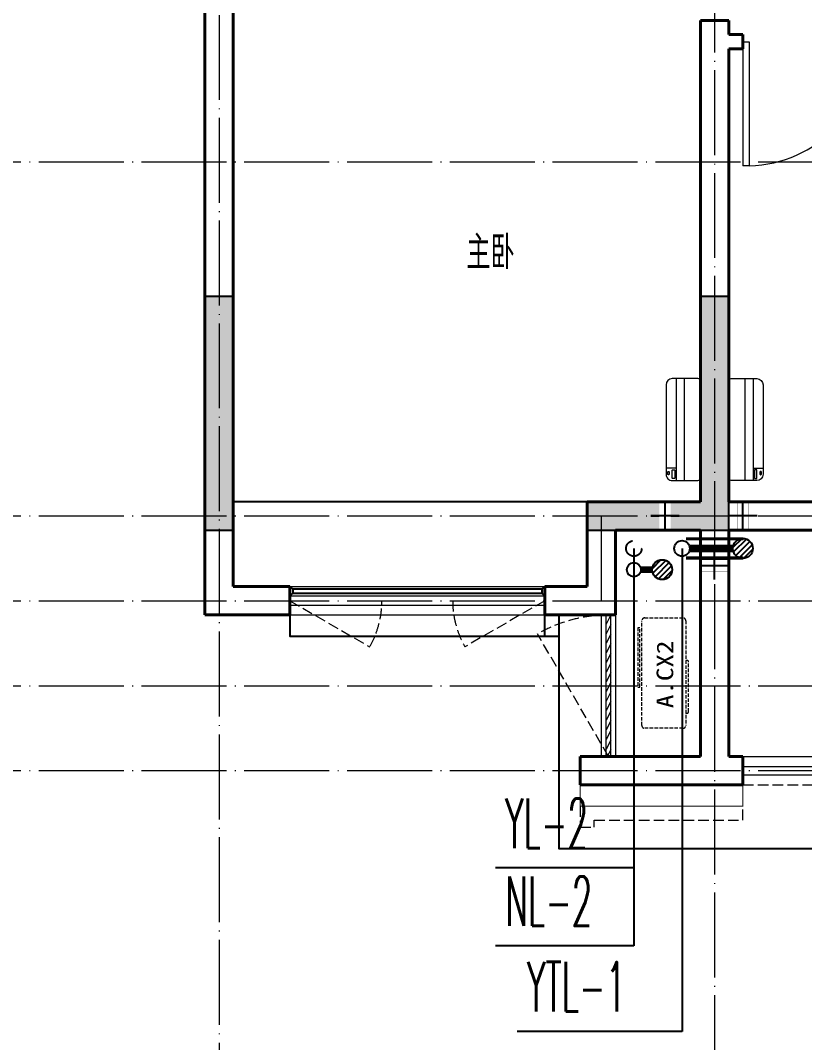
# Model space of a CAD drawing. Extents: x 27938 to 650306, y -92720 to 1524912.
# Drawn here: x 270713 to 276252, y 516820 to 524040 of the extents above; entities that cross this region are included whole.
import ezdxf

# ---------------------------------------------------------------- set-up
doc = ezdxf.new("R2010")
doc.units = 0
doc.header["$LTSCALE"] = 1000
doc.header["$MEASUREMENT"] = 0
doc.linetypes.add('DASH', pattern=[0.35, 0.25, -0.1])
doc.linetypes.add('DOTE', pattern=[2.42, 2, -0.2, 0.02, -0.2])
for name, color, linetype in [('3-栏杆1', 135, 'Continuous'), ('3.5方案汇报，与郭总、侯月琴确定户型_t8$0$2020.03.04 -1安徽标准化洋房户型(UA）_t8_t8$0$看线', 154, 'Continuous'), ('COLUMN', 9, 'Continuous'), ('DIM_凝结', 3, 'Continuous'), ('DIM_阳台', 132, 'Continuous'), ('DIM_雨水', 3, 'Continuous'), ('EQUIP_地漏', 7, 'Continuous'), ('PIPE-凝结', 150, 'N'), ('PIPE-阳台', 132, 'YT'), ('PUB_TEXT', 4, 'Continuous'), ('VALVE_不分区给水', 7, 'Continuous'), ('VPIPE-凝结', 150, 'Continuous'), ('VPIPE-阳台', 132, 'YT'), ('VPIPE-雨水', 4, 'DASH'), ('ZC', 6, 'Continuous'), ('机电标识类', 1, 'Continuous'), ('看线', 251, 'Continuous')]:
    doc.layers.add(name, color=color, linetype=linetype)
for name, color, linetype, lineweight in [('DOTE', 19, 'DOTE', 9), ('PUB_HATCH', 8, 'Continuous', 9), ('WALL', 9, 'Continuous', 40), ('WINDOW', 8, 'Continuous', 15), ('平面-栏杆', 135, 'Continuous', 15), ('平面-看线', 45, 'Continuous', 15), ('平面-空调室内机', 176, 'Continuous', 9), ('平面-空调预留孔', 173, 'Continuous', 15), ('空调', 76, 'Continuous', 13)]:
    doc.layers.add(name, color=color, linetype=linetype, lineweight=lineweight)
doc.styles.add('_TWT_SERIAL', font='simplex.shx', dxfattribs={"width": 0.6, "oblique": 10, "height": 3, "bigfont": 'aadri.shx'})
doc.styles.get("Standard").update_dxf_attribs({"font": 'gbenor.shx', "bigfont": 'gbcbig.shx'})
doc.styles.add('黑体', font='simhei.ttf')
doc.linetypes.add('N', pattern='A,3,-0.2,["N",Standard,S=0.25,R=0,X=-0.1,Y=-0.115],-0.2', length=3.4)
doc.linetypes.add('YT', pattern='A,3,-0.2,["YT",Standard,S=0.25,R=0,X=-0.1,Y=-0.115],-0.35', length=3.55)

# ---------------------------------------------------------------- blocks, each defined once
blk = doc.blocks.new('FGDGDRGSDGDG')
at = {"layer": 'DOTE', "linetype": 'DOTE', "ltscale": 0.3}
for p, q in [((490182.5, 529998.5), (490182.5, 513948.5)), ((493682.5, 522348.5), (493682.5, 513948.5)), ((488182.5, 520248.5), (546982.5, 520248.5)), ((488182.5, 517748.5), (546982.5, 517748.5)), ((492882.5, 517748.5), (492882.5, 517148.5)), ((488182.5, 517148.5), (546982.5, 517148.5)), ((488182.5, 516548.5), (546982.5, 516548.5)), ((488182.5, 515948.5), (546982.5, 515948.5))]:
    blk.add_line(p, q, dxfattribs=at)
blk = doc.blocks.new('gdfgdgdgr')
at = {"layer": 'PUB_HATCH'}
for points in [[(477177.4, 521713.9), (477377.4, 521713.9), (477377.4, 523363.9), (477177.4, 523363.9)], [(479877.4, 521913.9), (479877.4, 521713.9), (480877.4, 521713.9), (480877.4, 523363.9), (480677.4, 523363.9), (480677.4, 521913.9)]]:
    blk.add_hatch(color=256, dxfattribs=at).paths.add_polyline_path(points)
at = {"layer": 'COLUMN', "color": 8}
for p, q in [((477377.4, 523363.9), (477177.4, 523363.9)), ((477177.4, 523363.9), (477177.4, 521713.9)), ((477377.4, 521713.9), (477377.4, 523363.9)), ((480877.4, 523363.9), (480677.4, 523363.9)), ((480677.4, 523363.9), (480677.4, 521913.9)), ((480877.4, 521713.9), (480877.4, 523363.9)), ((479877.4, 521913.9), (479877.4, 521713.9)), ((480677.4, 521913.9), (479877.4, 521913.9)), ((477177.4, 521713.9), (477377.4, 521713.9)), ((479877.4, 521713.9), (480877.4, 521713.9))]:
    blk.add_line(p, q, dxfattribs=at)
blk = doc.blocks.new('ferre')
at = {"layer": '平面-空调预留孔', "color": 0, "linetype": 'DASH', "ltscale": 0.1}
for p, q in [((93392.7, 115403.5), (93392.7, 115393.5)), ((93765.6, 115393.5), (93765.6, 115403.5)), ((93402.7, 115383.5), (93755.6, 115383.5))]:
    blk.add_line(p, q, dxfattribs=at)
blk.add_lwpolyline([(94045.9, 115403.5), (93305.9, 115403.5, -0.414214), (93285.9, 115423.5), (93285.9, 115693.5, -0.414214), (93305.9, 115713.5), (94045.9, 115713.5, -0.414214), (94065.9, 115693.5), (94065.9, 115423.5, -0.414214)], format="xyb", close=True, dxfattribs=at)
blk.add_lwpolyline([(93996.7, 115742.6), (93576.8, 115742.6), (93576.8, 115727.5), (93996.7, 115727.5)], close=True, dxfattribs=at)
for centre, start, end in [((93402.7, 115393.5), 180, 270), ((93755.6, 115393.5), 270, 0)]:
    blk.add_arc(centre, 10, start, end, dxfattribs=at)
at = {"layer": '平面-空调预留孔', "color": 0, "linetype": 'DASH', "ltscale": 0.1, "style": '黑体', "width": 1.2}
blk.add_text('A.CX2', height=117.05, dxfattribs=at).set_placement((93428.3, 115492.1))
blk = doc.blocks.new('fergve')
at = {"layer": '平面-空调预留孔', "color": 8, "linetype": 'DASH', "ltscale": 0.1}
blk.add_blockref('ferre', (25670, -60415.8), dxfattribs=at)
blk = doc.blocks.new('dongkong')
at = {"color": 0}
blk.add_wipeout([(-603756, 210771), (-603756, 210570.8), (-603836, 210570.8), (-603836, 210771)], dxfattribs=at)
at = {"layer": '机电标识类', "color": 0, "linetype": 'DASH', "ltscale": 400}
for p, q in [((-603796, 210771), (-603796, 210570.8)), ((-603896, 210670.7), (-603696, 210670.7))]:
    blk.add_line(p, q, dxfattribs=at)
at = {"layer": '空调', "color": 0, "linetype": 'DASH', "const_width": 2}
blk.add_lwpolyline([(-603756, 210771), (-603756, 210570.8), (-603836, 210570.8), (-603836, 210771)], close=True, dxfattribs=at)
blk = doc.blocks.new('A$C001338C2')
at = {"color": 0}
for p, q in [((845, 303.6), (55, 303.6)), ((109.1, 214.8), (109.1, 303.6)), ((0, 248.6), (0, 22)), ((900, 22), (900, 248.6)), ((22, 0), (878, 0))]:
    blk.add_line(p, q, dxfattribs=at)
at = {"color": 0, "lineweight": 5}
for p, q in [((900, 214.8), (0, 214.8)), ((900, 143.2), (0, 143.2))]:
    blk.add_line(p, q, dxfattribs=at)
at = {"color": 0}
for points in [[(73.1, 275), (56.8, 275, -0.414214), (51.3, 280.5), (51.3, 283.4, -0.414214), (56.8, 288.9), (73.1, 288.9, -0.414214), (78.6, 283.4), (78.6, 280.5, -0.414214)], [(89.2, 226.4), (22.2, 226.4, -0.414214), (16.7, 231.9), (16.7, 243.1, -0.414214), (22.2, 248.6), (89.2, 248.6, -0.414214), (94.7, 243.1), (94.7, 231.9, -0.414214)]]:
    blk.add_lwpolyline(points, format="xyb", close=True, dxfattribs=at)
for centre, radius, start, end in [((55, 248.6), 55, 90, 180), ((845, 248.6), 55, 360, 90), ((22, 22), 22, 180, 270), ((878, 22), 22, 270, 360)]:
    blk.add_arc(centre, radius, start, end, dxfattribs=at)
blk = doc.blocks.new('$VALVE$00000533')
at = {"ltscale": 0.5, "const_width": 25}
for points in [[(-225, 75), (225, 75)], [(-225, -75), (225, -75)]]:
    blk.add_lwpolyline(points, dxfattribs=at)
blk = doc.blocks.new('A$C63B27F85')
at = {"layer": 'VALVE_不分区给水', "xscale": -0.8999999999999999, "yscale": -0.8999999999999999, "zscale": 0.8999999999999999}
blk.add_blockref('$VALVE$00000533', (3500, -10480), dxfattribs=at)
blk = doc.blocks.new('$WINLIB2D$00000001')
at = {"color": 0}
for points in [[(-0.5, 0.5), (-0.5, -0.5)], [(-0.5, 0.5), (0.5, 0.5)], [(0.5, -0.5), (0.5, 0.5)], [(0.5, 0.1667), (-0.5, 0.1667)], [(0.5, -0.1667), (-0.5, -0.1667)], [(-0.5, -0.5), (0.5, -0.5)]]:
    blk.add_lwpolyline(points, dxfattribs=at)
blk = doc.blocks.new('$DorLib2D$00000001')
for p, q in [((0.45, 0.975), (0.5, 0.975)), ((0.45, 0), (0.45, 0.975)), ((0.5, 0), (0.5, 0.975)), ((0.5, 0), (0.45, 0))]:
    blk.add_line(p, q)
at = {"lineweight": 13}
blk.add_arc((0.475, 0), 0.975, 91.46928, 180, dxfattribs=at)
blk = doc.blocks.new('$WINLIB2D$00000039')
at = {"color": 0}
for points in [[(-0.5, 0.5), (-0.5, -0.5)], [(0.5, 0.5), (-0.5, 0.5)], [(0.5, -0.5), (0.5, 0.5)], [(-0.5, 0.1667), (0.5, 0.1667)], [(-0.3839, -0.1667), (-0.448, 0.1667)], [(-0.3159, -0.1667), (-0.38, 0.1667)], [(-0.2479, -0.1667), (-0.312, 0.1667)], [(-0.1799, -0.1667), (-0.244, 0.1667)], [(-0.1119, -0.1667), (-0.176, 0.1667)], [(-0.0439, -0.1667), (-0.108, 0.1667)], [(0.0241, -0.1667), (-0.04, 0.1667)], [(0.0921, -0.1667), (0.028, 0.1667)], [(0.16, -0.1667), (0.0959, 0.1667)], [(0.228, -0.1667), (0.1639, 0.1667)], [(0.296, -0.1667), (0.2319, 0.1667)], [(0.364, -0.1667), (0.2999, 0.1667)], [(0.432, -0.1667), (0.3679, 0.1667)], [(0.5, -0.1667), (0.4359, 0.1667)], [(-0.4519, -0.1667), (-0.5, 0.0836)], [(-0.5, -0.1667), (0.5, -0.1667)], [(0.5, -0.5), (-0.5, -0.5)]]:
    blk.add_lwpolyline(points, dxfattribs=at)
blk = doc.blocks.new('$TwtSys$00000141')
for p, q in [((-141, 12), (-15, 138)), ((-141, 12), (-15, 138)), ((-131, -53), (53, 131)), ((-131, -53), (53, 131)), ((-100, -100), (100, 100)), ((-100, -100), (100, 100)), ((-49, -131), (131, 49)), ((-49, -131), (131, 49)), ((17, -138), (138, -17)), ((17, -138), (138, -17))]:
    blk.add_line(p, q)
blk.add_circle((0, 0), 141)
blk.add_circle((0, 0), 141)

msp = doc.modelspace()

# ---------------------------------------------------------------- linework, layer by layer
at = {"color": 8, "const_width": 8}
msp.add_lwpolyline([(274666.6, 518640.4), (274666.6, 518490.4), (275816.6, 518490.4), (275816.6, 518640.4)], dxfattribs=at)
at = {"layer": '3-栏杆1', "color": 8}
for p, q in [((272636.8, 520022.7), (272616.6, 520040.4)), ((272616.6, 520040.4), (272636.8, 520022.7)), ((274396.3, 520022.7), (274416.6, 520040.4)), ((274416.6, 520040.4), (274396.3, 520022.7)), ((272616.6, 519973.5), (272636.8, 519993.4)), ((272636.8, 520022.7), (272636.8, 519993.4)), ((274396.3, 520022.6), (272636.8, 520022.6)), ((272636.8, 519993.4), (274396.3, 519993.3)), ((274396.3, 520022.7), (274396.3, 519993.4)), ((274396.3, 519993.4), (274416.6, 519973.5)), ((274416.6, 519973.5), (274396.3, 519993.4))]:
    msp.add_line(p, q, dxfattribs=at)
at = {"layer": '3.5方案汇报，与郭总、侯月琴确定户型_t8$0$2020.03.04 -1安徽标准化洋房户型(UA）_t8_t8$0$看线', "color": 8, "ltscale": 10}
msp.add_line((274716.6, 520640.4), (272216.6, 520640.4), dxfattribs=at)
at = {"layer": 'DIM_凝结'}
for p, q in [((275046.6, 520160.4), (275046.6, 517503.3)), ((275046.6, 517503.3), (274069.7, 517503.3))]:
    msp.add_line(p, q, dxfattribs=at)
at = {"layer": 'DIM_阳台'}
for p, q in [((275386.6, 520310.4), (275386.6, 516899)), ((275386.6, 516899), (274222.5, 516899))]:
    msp.add_line(p, q, dxfattribs=at)
at = {"layer": 'DIM_雨水'}
for p, q in [((275046.6, 520310.4), (275046.6, 518053.3)), ((275046.6, 518053.3), (274068.3, 518053.3))]:
    msp.add_line(p, q, dxfattribs=at)
at = {"layer": 'PIPE-凝结', "const_width": 45}
msp.add_lwpolyline([(275096.6, 520160.4), (275176.1, 520160.4)], dxfattribs=at)
at = {"layer": 'VPIPE-凝结'}
msp.add_circle((275046.6, 520160.4), 50, dxfattribs=at)
at = {"layer": 'VPIPE-阳台'}
msp.add_circle((275386.6, 520310.4), 55, dxfattribs=at)
at = {"layer": 'VPIPE-雨水'}
msp.add_circle((275046.6, 520310.4), 55, dxfattribs=at)
at = {"layer": 'WALL', "color": 8}
for p, q in [((272016.6, 525140.4), (272016.6, 519840.4)), ((272216.6, 525040.4), (272216.6, 520040.4)), ((275716.6, 524040.4), (275516.6, 524040.4)), ((275516.6, 524040.4), (275516.6, 523840.4)), ((275716.6, 523940.4), (275716.6, 524040.4)), ((275816.6, 523940.4), (275716.6, 523940.4)), ((275816.6, 523840.4), (275816.6, 523940.4)), ((275516.6, 523840.4), (275516.6, 520640.4)), ((275716.6, 523840.4), (275816.6, 523840.4)), ((274716.6, 520640.4), (274716.6, 520040.4)), ((274916.6, 520440.4), (274916.6, 519940.4)), ((272616.6, 520040.4), (272216.6, 520040.4)), ((272616.6, 519840.4), (272616.6, 520040.4)), ((274716.6, 520040.4), (274416.6, 520040.4)), ((274416.6, 520040.4), (274416.6, 519840.4)), ((274916.6, 519840.4), (274916.6, 519940.4)), ((272016.6, 519840.4), (272616.6, 519840.4)), ((274416.6, 519840.4), (274816.6, 519840.4)), ((274816.6, 519840.4), (274916.6, 519840.4)), ((274816.6, 518840.4), (274666.6, 518840.4)), ((274666.6, 518640.4), (274666.6, 518840.4)), ((274816.6, 518840.4), (274916.6, 518840.4)), ((275516.6, 518840.4), (274916.6, 518840.4)), ((275816.6, 518840.4), (275716.6, 518840.4)), ((275816.6, 518640.4), (275816.6, 518840.4)), ((274816.6, 518640.4), (274666.6, 518640.4)), ((275616.6, 518640.4), (274816.6, 518640.4)), ((275816.6, 518640.4), (275616.6, 518640.4))]:
    msp.add_line(p, q, dxfattribs=at)
at = {"layer": 'WINDOW', "color": 8, "linetype": 'DASH', "ltscale": 0.3}
for points in [[(272616.6, 519940.4), (273179.7, 519615.8, 0.131485), (273266.6, 519940.4)], [(274416.6, 519940.4), (273853.4, 519615.8, -0.131485), (273766.6, 519940.4)], [(274866.6, 518840.4), (274366.6, 519706.5, -0.131652), (274866.6, 519840.4)]]:
    msp.add_lwpolyline(points, format="xyb", dxfattribs=at)
at = {"layer": '平面-栏杆', "color": 8}
for p, q in [((275816.6, 518770.4), (281716.6, 518770.4)), ((275816.6, 518710.4), (281716.6, 518710.4))]:
    msp.add_line(p, q, dxfattribs=at)
at = {"layer": '平面-看线', "color": 8}
msp.add_line((275816.6, 518840.4), (281716.6, 518840.4), dxfattribs=at)
at = {"layer": '平面-看线', "color": 8, "linetype": 'DASH', "ltscale": 0.3}
msp.add_line((275816.6, 518640.4), (281716.6, 518640.4), dxfattribs=at)
msp.add_lwpolyline([(274666.6, 518490.4), (274666.6, 518340.4), (274766.6, 518340.4), (274766.6, 518390.4), (275816.6, 518390.4), (275816.6, 518490.4)], dxfattribs=at)
at = {"layer": '看线', "color": 8, "ltscale": 0.5}
for points in [[(272616.6, 519840.4), (272616.6, 519690.4), (274516.6, 519690.4)], [(272616.6, 519840.4), (272616.6, 519690.4), (274416.6, 519690.4), (274416.6, 519840.4)]]:
    msp.add_lwpolyline(points, dxfattribs=at)
at = {"layer": '看线', "color": 8}
msp.add_lwpolyline([(274516.6, 519840.4), (274516.6, 518190.4), (297116.6, 518190.4), (297116.6, 519690.4), (299516.6, 519690.4)], dxfattribs=at)

# ---------------------------------------------------------------- block references
msp.add_blockref('FGDGDRGSDGDG', (-218065.9, 2792))
at = {"color": 8}
msp.add_blockref('gdfgdgdgr', (-205160.8, -1273.4), dxfattribs=at)
at = {"layer": 'EQUIP_地漏', "xscale": 0.5, "yscale": 0.5, "zscale": 0.5, "rotation": 180}
msp.add_blockref('$TwtSys$00000141', (275246.6, 520160.4), dxfattribs=at)
at = {"layer": 'WINDOW'}
for name, p, xscale, yscale, zscale, rotation in [('$DorLib2D$00000001', (276266.6, 523890.4), -900, -900, -900, 1.247525101050602e-08), ('$WINLIB2D$00000001', (273516.6, 519940.4), -1800, 200, -1800, 180), ('$WINLIB2D$00000039', (274866.6, 519340.4), -1000, -100, -1000, 270)]:
    msp.add_blockref(name, p, dxfattribs=dict(at, xscale=xscale, yscale=yscale, zscale=zscale, rotation=rotation))
at = {"layer": '平面-空调预留孔', "color": 8, "yscale": 0.800000000046565, "zscale": 0.800000000046565}
for p, xscale, rotation in [((275516.5, 520790.4), 0.800000000046565, 90.00000023343017), ((275716.7, 520790.4), -0.800000000046565, 269.9999997665698)]:
    msp.add_blockref('A$C001338C2', p, dxfattribs=dict(at, xscale=xscale, rotation=rotation))
at = {"layer": '平面-空调预留孔', "color": 8, "rotation": 90}
msp.add_blockref('fergve', (330400.7, 400083.7), dxfattribs=at)

# ---------------------------------------------------------------- texts
at = {"layer": 'DIM_凝结', "color": 7, "style": '_TWT_SERIAL', "width": 0.48}
msp.add_text('NL-2', height=350, dxfattribs=at).set_placement((274139.7, 517643.3))
at = {"layer": 'DIM_阳台', "color": 7, "style": '_TWT_SERIAL', "width": 0.48}
msp.add_text('YTL-1', height=350, dxfattribs=at).set_placement((274292.5, 517039))
at = {"layer": 'DIM_雨水', "color": 7, "style": '_TWT_SERIAL', "width": 0.48}
msp.add_text('YL-2', height=350, dxfattribs=at).set_placement((274138.3, 518193.3))
at = {"layer": 'PUB_TEXT', "color": 8}
msp.add_text('主卧', height=236.31, dxfattribs=at).set_placement((273863.8, 522282.9))

# ---------------------------------------------------------------- next in the draw order: block references
at = {"layer": '平面-空调室内机', "color": 8, "ltscale": 0.3, "xscale": -1, "rotation": 180}
msp.add_blockref('dongkong', (879062.5, 731211.3), dxfattribs=at)
at = {"layer": '平面-空调室内机', "color": 8, "ltscale": 0.3}
for p, rotation in [((-327979.5, 731211.3), 180), ((486287.3, 1123986.5), 89.99999999999999)]:
    msp.add_blockref('dongkong', p, dxfattribs=dict(at, rotation=rotation))

# ---------------------------------------------------------------- next in the draw order: linework, layer by layer
at = {"layer": 'PIPE-阳台', "const_width": 55}
msp.add_lwpolyline([(275441.6, 520310.4), (275746.1, 520310.4)], dxfattribs=at)
at = {"layer": 'WALL', "color": 8}
msp.add_line((275516.6, 520440.4), (275516.6, 518840.4), dxfattribs=at)

# ---------------------------------------------------------------- next in the draw order: block references
at = {"layer": 'EQUIP_地漏', "xscale": 0.5, "yscale": 0.5, "zscale": 0.5, "rotation": 180}
msp.add_blockref('$TwtSys$00000141', (275816.6, 520310.4), dxfattribs=at)
at = {"layer": 'ZC'}
msp.add_blockref('A$C63B27F85', (272116.6, 530790.4), dxfattribs=at)
at = {"layer": '平面-空调室内机', "color": 8, "ltscale": 0.3, "rotation": 180}
for p in [(-328529.6, 731211.3), (-327979.5, 731211.3)]:
    msp.add_blockref('dongkong', p, dxfattribs=at)

# ---------------------------------------------------------------- next in the draw order: linework, layer by layer
at = {"layer": 'WALL', "color": 8}
for p, q in [((275716.6, 523840.4), (275716.6, 520640.4)), ((275516.6, 520640.4), (274716.6, 520640.4)), ((276416.6, 520640.4), (275716.6, 520640.4)), ((275516.6, 520440.4), (274916.6, 520440.4)), ((275716.6, 520440.4), (275716.6, 518840.4)), ((275716.6, 520440.4), (276416.6, 520440.4))]:
    msp.add_line(p, q, dxfattribs=at)

doc.saveas('drawing.dxf')
